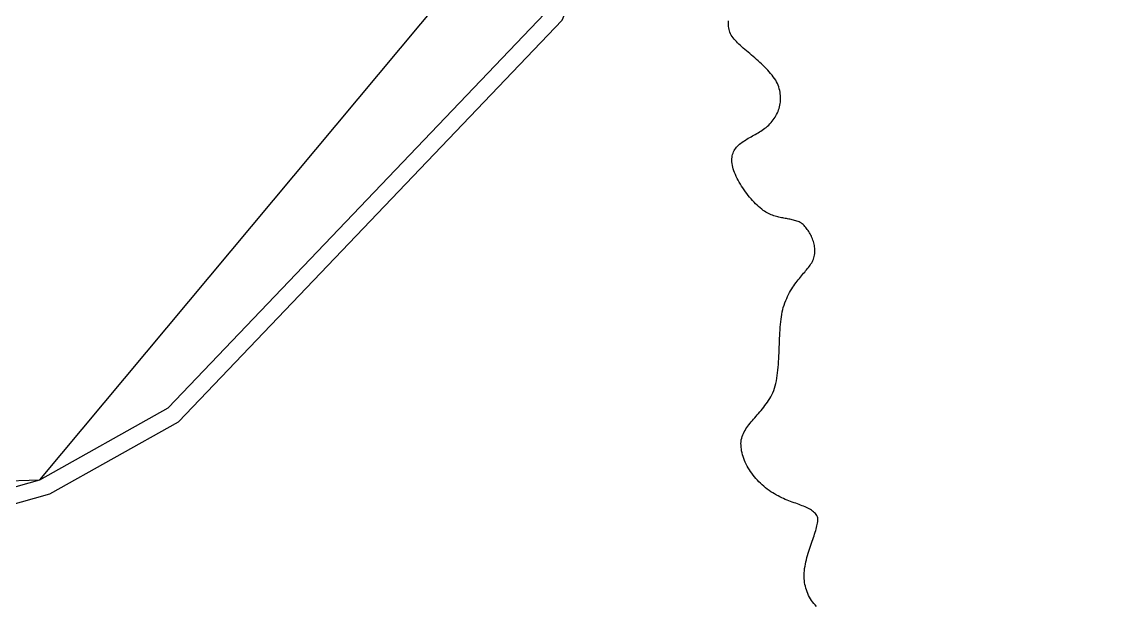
# Model space of a CAD drawing. Header units: metres. Extents: x 507606 to 508087, y 6966978 to 6967359.
# Drawn here: x 507927.939 to 507931.218, y 6967156.454 to 6967158.189 of the extents above; entities that cross this region are included whole.
import ezdxf

# ---------------------------------------------------------------- set-up
doc = ezdxf.new("R2010")
doc.units = ezdxf.units.M
for name, color, linetype in [('mga2020bdy', 252, 'Continuous'), ('mga2020VEG_EDGE_GARDEN', 252, 'Continuous'), ('mga2020VEG_TREE', 252, 'Continuous'), ('VEG_EDGE_GARDEN', 252, 'Continuous')]:
    doc.layers.add(name, color=color, linetype=linetype)

# ---------------------------------------------------------------- blocks, each defined once
blk = doc.blocks.new('BAC V TREE')
for p, q in [((-15.2469, 3.1991), (-15.2461, 3.2259)), ((-15.2462, 3.1722), (-15.2469, 3.1991)), ((-15.2439, 3.1452), (-15.2462, 3.1722)), ((-15.2461, 3.2259), (-15.2438, 3.2527)), ((-15.24, 3.118), (-15.2439, 3.1452)), ((-15.2343, 3.0906), (-15.24, 3.118)), ((-15.2267, 3.0629), (-15.2343, 3.0906)), ((-15.2173, 3.0351), (-15.2267, 3.0629)), ((-15.2059, 3.0069), (-15.2173, 3.0351)), ((-15.1924, 2.9784), (-15.2059, 3.0069)), ((-15.1762, 2.955), (-15.1924, 2.9784)), ((-15.1581, 2.9313), (-15.1762, 2.955)), ((-15.1384, 2.9074), (-15.1581, 2.9313)), ((-15.117, 2.8832), (-15.1384, 2.9074)), ((-15.0941, 2.8588), (-15.117, 2.8832)), ((-15.0698, 2.8342), (-15.0941, 2.8588)), ((-15.0443, 2.8093), (-15.0698, 2.8342)), ((-15.0175, 2.7842), (-15.0443, 2.8093)), ((-14.9898, 2.7588), (-15.0175, 2.7842)), ((-14.9611, 2.7332), (-14.9898, 2.7588)), ((-14.9315, 2.7072), (-14.9611, 2.7332)), ((-14.9013, 2.681), (-14.9315, 2.7072)), ((-14.8704, 2.6545), (-14.9013, 2.681)), ((-14.8391, 2.6278), (-14.8704, 2.6545)), ((-14.8074, 2.6007), (-14.8391, 2.6278)), ((-14.7754, 2.5733), (-14.8074, 2.6007)), ((-14.7433, 2.5456), (-14.7754, 2.5733)), ((-14.7111, 2.5176), (-14.7433, 2.5456)), ((-14.679, 2.4892), (-14.7111, 2.5176)), ((-14.6471, 2.4606), (-14.679, 2.4892)), ((-14.6155, 2.4316), (-14.6471, 2.4606)), ((-14.5844, 2.4022), (-14.6155, 2.4316)), ((-14.5537, 2.3726), (-14.5844, 2.4022)), ((-14.5237, 2.3425), (-14.5537, 2.3726)), ((-14.4944, 2.3121), (-14.5237, 2.3425)), ((-14.466, 2.2814), (-14.4944, 2.3121)), ((-14.4386, 2.2503), (-14.466, 2.2814)), ((-14.4123, 2.2188), (-14.4386, 2.2503)), ((-14.3872, 2.1869), (-14.4123, 2.2188)), ((-14.3634, 2.1546), (-14.3872, 2.1869)), ((-14.341, 2.1219), (-14.3634, 2.1546)), ((-14.3239, 2.0889), (-14.341, 2.1219)), ((-14.3087, 2.0559), (-14.3239, 2.0889)), ((-14.2952, 2.023), (-14.3087, 2.0559)), ((-14.2834, 1.9901), (-14.2952, 2.023)), ((-14.2734, 1.9574), (-14.2834, 1.9901)), ((-14.265, 1.9248), (-14.2734, 1.9574)), ((-14.2583, 1.8923), (-14.265, 1.9248)), ((-14.2533, 1.8601), (-14.2583, 1.8923)), ((-14.2558, 1.6714), (-14.2516, 1.7022)), ((-14.2499, 1.828), (-14.2533, 1.8601)), ((-14.2516, 1.7022), (-14.2489, 1.7332)), ((-14.248, 1.7961), (-14.2499, 1.828)), ((-14.2489, 1.7332), (-14.2477, 1.7646)), ((-14.2477, 1.7646), (-14.248, 1.7961)), ((-14.3239, 1.4669), (-14.3102, 1.4949)), ((-14.3102, 1.4949), (-14.2978, 1.5233)), ((-14.2978, 1.5233), (-14.2867, 1.5521)), ((-14.2867, 1.5521), (-14.2769, 1.5814)), ((-14.2769, 1.5814), (-14.2685, 1.611)), ((-14.2685, 1.611), (-14.2615, 1.6411)), ((-14.2615, 1.6411), (-14.2558, 1.6714)), ((-14.4759, 1.2631), (-14.453, 1.2865)), ((-14.453, 1.2865), (-14.4312, 1.3105)), ((-14.4312, 1.3105), (-14.4105, 1.3351)), ((-14.4105, 1.3351), (-14.3908, 1.3604)), ((-14.3908, 1.3604), (-14.3723, 1.3862)), ((-14.3723, 1.3862), (-14.355, 1.4126)), ((-14.355, 1.4126), (-14.3389, 1.4395)), ((-14.3389, 1.4395), (-14.3239, 1.4669)), ((-14.7859, 1.0541), (-14.759, 1.0691)), ((-14.759, 1.0691), (-14.732, 1.0842)), ((-14.732, 1.0842), (-14.7051, 1.0996)), ((-14.7051, 1.0996), (-14.6783, 1.1152)), ((-14.6783, 1.1152), (-14.6516, 1.1311)), ((-14.6516, 1.1311), (-14.6253, 1.1475)), ((-14.6253, 1.1475), (-14.5993, 1.1643)), ((-14.5993, 1.1643), (-14.5738, 1.1817)), ((-14.5738, 1.1817), (-14.5489, 1.1997)), ((-14.5489, 1.1997), (-14.5246, 1.2183)), ((-14.5246, 1.2183), (-14.4997, 1.2404)), ((-14.4997, 1.2404), (-14.4759, 1.2631)), ((-15.0887, 0.8394), (-15.0708, 0.859)), ((-15.0708, 0.859), (-15.0517, 0.8779)), ((-15.0517, 0.8779), (-15.0315, 0.896)), ((-15.0315, 0.896), (-15.0102, 0.9135)), ((-15.0102, 0.9135), (-14.9879, 0.9305)), ((-14.9879, 0.9305), (-14.9648, 0.9469)), ((-14.9648, 0.9469), (-14.9409, 0.963)), ((-14.9409, 0.963), (-14.9162, 0.9786)), ((-14.9162, 0.9786), (-14.891, 0.994)), ((-14.891, 0.994), (-14.8653, 1.0092)), ((-14.8653, 1.0092), (-14.8391, 1.0242)), ((-14.8391, 1.0242), (-14.8126, 1.0392)), ((-14.8126, 1.0392), (-14.7859, 1.0541)), ((-15.1797, 0.6177), (-15.1767, 0.6462)), ((-15.1767, 0.6462), (-15.1719, 0.6745)), ((-15.1719, 0.6745), (-15.1651, 0.7015)), ((-15.1651, 0.7015), (-15.1565, 0.7272)), ((-15.1565, 0.7272), (-15.1461, 0.7517)), ((-15.1461, 0.7517), (-15.1341, 0.7752)), ((-15.1341, 0.7752), (-15.1204, 0.7975)), ((-15.1204, 0.7975), (-15.1053, 0.8189)), ((-15.1053, 0.8189), (-15.0887, 0.8394)), ((-15.1804, 0.5879), (-15.1797, 0.6177)), ((-15.1789, 0.557), (-15.1804, 0.5879)), ((-15.1752, 0.525), (-15.1789, 0.557)), ((-15.1695, 0.4921), (-15.1752, 0.525)), ((-15.1618, 0.4584), (-15.1695, 0.4921)), ((-15.1522, 0.4239), (-15.1618, 0.4584)), ((-15.1408, 0.3888), (-15.1522, 0.4239)), ((-15.1277, 0.3531), (-15.1408, 0.3888)), ((-15.113, 0.3169), (-15.1277, 0.3531)), ((-15.0968, 0.2804), (-15.113, 0.3169)), ((-15.0791, 0.2437), (-15.0968, 0.2804)), ((-15.06, 0.2068), (-15.0791, 0.2437)), ((-15.0397, 0.1699), (-15.06, 0.2068)), ((-15.0181, 0.133), (-15.0397, 0.1699)), ((-14.9955, 0.0962), (-15.0181, 0.133)), ((-14.9718, 0.0598), (-14.9955, 0.0962)), ((-14.9472, 0.0236), (-14.9718, 0.0598)), ((-14.9217, -0.0121), (-14.9472, 0.0236)), ((-14.8954, -0.0472), (-14.9217, -0.0121)), ((-14.8685, -0.0817), (-14.8954, -0.0472)), ((-14.841, -0.1154), (-14.8685, -0.0817)), ((-14.8129, -0.1483), (-14.841, -0.1154)), ((-14.7845, -0.1802), (-14.8129, -0.1483)), ((-14.7557, -0.2111), (-14.7845, -0.1802)), ((-14.7266, -0.2408), (-14.7557, -0.2111)), ((-14.6974, -0.2693), (-14.7266, -0.2408)), ((-14.6681, -0.2964), (-14.6974, -0.2693)), ((-14.6388, -0.3221), (-14.6681, -0.2964)), ((-14.6096, -0.3463), (-14.6388, -0.3221)), ((-14.5805, -0.3687), (-14.6096, -0.3463)), ((-14.5544, -0.3862), (-14.5805, -0.3687)), ((-14.5284, -0.4022), (-14.5544, -0.3862)), ((-14.5027, -0.4168), (-14.5284, -0.4022)), ((-14.4771, -0.4301), (-14.5027, -0.4168)), ((-14.4518, -0.4421), (-14.4771, -0.4301)), ((-14.4266, -0.453), (-14.4518, -0.4421)), ((-14.4016, -0.4629), (-14.4266, -0.453)), ((-14.3768, -0.4718), (-14.4016, -0.4629)), ((-14.3521, -0.4799), (-14.3768, -0.4718)), ((-14.3277, -0.4871), (-14.3521, -0.4799)), ((-14.3034, -0.4937), (-14.3277, -0.4871)), ((-14.2793, -0.4996), (-14.3034, -0.4937)), ((-14.2553, -0.505), (-14.2793, -0.4996)), ((-14.2316, -0.51), (-14.2553, -0.505)), ((-14.2079, -0.5146), (-14.2316, -0.51)), ((-14.1845, -0.5189), (-14.2079, -0.5146)), ((-14.1612, -0.5231), (-14.1845, -0.5189)), ((-14.138, -0.5271), (-14.1612, -0.5231)), ((-14.115, -0.5312), (-14.138, -0.5271)), ((-14.0922, -0.5353), (-14.115, -0.5312)), ((-14.0695, -0.5396), (-14.0922, -0.5353)), ((-14.0469, -0.5441), (-14.0695, -0.5396)), ((-14.0244, -0.549), (-14.0469, -0.5441)), ((-14.0021, -0.5543), (-14.0244, -0.549)), ((-13.98, -0.5601), (-14.0021, -0.5543)), ((-13.9579, -0.5665), (-13.98, -0.5601)), ((-13.936, -0.5735), (-13.9579, -0.5665)), ((-13.9142, -0.5814), (-13.936, -0.5735)), ((-13.8925, -0.5901), (-13.9142, -0.5814)), ((-13.871, -0.5997), (-13.8925, -0.5901)), ((-13.8495, -0.6104), (-13.871, -0.5997)), ((-13.8331, -0.6251), (-13.8495, -0.6104)), ((-13.8167, -0.6408), (-13.8331, -0.6251)), ((-13.8005, -0.6574), (-13.8167, -0.6408)), ((-13.7845, -0.6749), (-13.8005, -0.6574)), ((-13.7688, -0.6932), (-13.7845, -0.6749)), ((-13.7534, -0.7122), (-13.7688, -0.6932)), ((-13.7383, -0.7321), (-13.7534, -0.7122)), ((-13.7237, -0.7526), (-13.7383, -0.7321)), ((-13.7096, -0.7738), (-13.7237, -0.7526)), ((-13.696, -0.7956), (-13.7096, -0.7738)), ((-13.6831, -0.818), (-13.696, -0.7956)), ((-13.6707, -0.841), (-13.6831, -0.818)), ((-13.6591, -0.8644), (-13.6707, -0.841)), ((-13.6482, -0.8883), (-13.6591, -0.8644)), ((-13.6381, -0.9126), (-13.6482, -0.8883)), ((-13.6288, -0.9373), (-13.6381, -0.9126)), ((-13.6205, -0.9623), (-13.6288, -0.9373)), ((-13.6131, -0.9877), (-13.6205, -0.9623)), ((-13.6068, -1.0133), (-13.6131, -0.9877)), ((-13.6015, -1.0391), (-13.6068, -1.0133)), ((-13.5974, -1.065), (-13.6015, -1.0391)), ((-13.6112, -1.2741), (-13.6044, -1.2482)), ((-13.6044, -1.2482), (-13.5992, -1.2222)), ((-13.5992, -1.2222), (-13.5954, -1.196)), ((-13.5944, -1.0911), (-13.5974, -1.065)), ((-13.5954, -1.196), (-13.5931, -1.1698)), ((-13.5927, -1.1173), (-13.5944, -1.0911)), ((-13.5931, -1.1698), (-13.5922, -1.1436)), ((-13.5922, -1.1436), (-13.5927, -1.1173)), ((-13.7323, -1.4803), (-13.715, -1.4583)), ((-13.715, -1.4583), (-13.6985, -1.4363)), ((-13.6985, -1.4363), (-13.6828, -1.4143)), ((-13.6828, -1.4143), (-13.668, -1.3923)), ((-13.668, -1.3923), (-13.6541, -1.3701)), ((-13.6541, -1.3701), (-13.6413, -1.3478)), ((-13.6413, -1.3478), (-13.6296, -1.3252)), ((-13.6296, -1.3252), (-13.6196, -1.2997)), ((-13.6196, -1.2997), (-13.6112, -1.2741)), ((-13.9107, -1.695), (-13.8897, -1.6689)), ((-13.8897, -1.6689), (-13.8688, -1.6435)), ((-13.8688, -1.6435), (-13.8481, -1.6188)), ((-13.8481, -1.6188), (-13.8277, -1.5946)), ((-13.8277, -1.5946), (-13.8077, -1.571)), ((-13.8077, -1.571), (-13.788, -1.5478)), ((-13.788, -1.5478), (-13.7689, -1.5251)), ((-13.7689, -1.5251), (-13.7503, -1.5026)), ((-13.7503, -1.5026), (-13.7323, -1.4803)), ((-14.056, -1.9047), (-14.0359, -1.8714)), ((-14.0359, -1.8714), (-14.0155, -1.8393)), ((-14.0155, -1.8393), (-13.9948, -1.8084)), ((-13.9948, -1.8084), (-13.9739, -1.7786)), ((-13.9739, -1.7786), (-13.9529, -1.7498)), ((-13.9529, -1.7498), (-13.9318, -1.722)), ((-13.9318, -1.722), (-13.9107, -1.695)), ((-14.1654, -2.1348), (-14.1489, -2.0925)), ((-14.1489, -2.0925), (-14.1315, -2.0519)), ((-14.1315, -2.0519), (-14.1135, -2.0129)), ((-14.1135, -2.0129), (-14.0949, -1.9754)), ((-14.0949, -1.9754), (-14.0757, -1.9394)), ((-14.0757, -1.9394), (-14.056, -1.9047)), ((-14.2259, -2.3566), (-14.2172, -2.3111)), ((-14.2172, -2.3111), (-14.2072, -2.2671)), ((-14.2072, -2.2671), (-14.1961, -2.2248)), ((-14.1961, -2.2248), (-14.1812, -2.1789)), ((-14.1812, -2.1789), (-14.1654, -2.1348)), ((-14.2511, -2.5519), (-14.2461, -2.5013)), ((-14.2461, -2.5013), (-14.2403, -2.4519)), ((-14.2403, -2.4519), (-14.2336, -2.4036)), ((-14.2336, -2.4036), (-14.2259, -2.3566)), ((-14.2651, -2.7631), (-14.2623, -2.7092)), ((-14.2623, -2.7092), (-14.2591, -2.656)), ((-14.2591, -2.656), (-14.2554, -2.6035)), ((-14.2554, -2.6035), (-14.2511, -2.5519)), ((-14.2739, -2.9832), (-14.2718, -2.9277)), ((-14.2718, -2.9277), (-14.2698, -2.8725)), ((-14.2698, -2.8725), (-14.2675, -2.8175)), ((-14.2675, -2.8175), (-14.2651, -2.7631)), ((-14.2835, -3.2052), (-14.2807, -3.1499)), ((-14.2807, -3.1499), (-14.2782, -3.0944)), ((-14.2782, -3.0944), (-14.276, -3.0388)), ((-14.276, -3.0388), (-14.2739, -2.9832)), ((-14.2999, -3.4223), (-14.2949, -3.3689)), ((-14.2949, -3.3689), (-14.2905, -3.3149)), ((-14.2905, -3.3149), (-14.2867, -3.2603)), ((-14.2867, -3.2603), (-14.2835, -3.2052)), ((-14.3291, -3.6275), (-14.3203, -3.5777)), ((-14.3203, -3.5777), (-14.3126, -3.5269)), ((-14.3126, -3.5269), (-14.3058, -3.475)), ((-14.3058, -3.475), (-14.2999, -3.4223)), ((-14.3771, -3.8138), (-14.363, -3.7694)), ((-14.363, -3.7694), (-14.3504, -3.7235)), ((-14.3504, -3.7235), (-14.3391, -3.6761)), ((-14.3391, -3.6761), (-14.3291, -3.6275)), ((-14.5006, -4.0369), (-14.478, -4.0029)), ((-14.478, -4.0029), (-14.4561, -3.9677)), ((-14.4561, -3.9677), (-14.435, -3.9313)), ((-14.435, -3.9313), (-14.4147, -3.8936)), ((-14.4147, -3.8936), (-14.3954, -3.8545)), ((-14.3954, -3.8545), (-14.3771, -3.8138)), ((-14.6446, -4.2215), (-14.6201, -4.1926)), ((-14.6201, -4.1926), (-14.5956, -4.1631)), ((-14.5956, -4.1631), (-14.5713, -4.1329)), ((-14.5713, -4.1329), (-14.5474, -4.1018)), ((-14.5474, -4.1018), (-14.5237, -4.0698)), ((-14.5237, -4.0698), (-14.5006, -4.0369)), ((-14.8327, -4.439), (-14.8109, -4.4123)), ((-14.8109, -4.4123), (-14.7884, -4.3857)), ((-14.7884, -4.3857), (-14.7653, -4.359)), ((-14.7653, -4.359), (-14.7418, -4.3321)), ((-14.7418, -4.3321), (-14.7178, -4.305)), ((-14.7178, -4.305), (-14.6936, -4.2776)), ((-14.6936, -4.2776), (-14.6692, -4.2498)), ((-14.6692, -4.2498), (-14.6446, -4.2215)), ((-14.9713, -4.6631), (-14.9584, -4.6332)), ((-14.9584, -4.6332), (-14.944, -4.6041)), ((-14.944, -4.6041), (-14.9283, -4.5756)), ((-14.9283, -4.5756), (-14.9113, -4.5475)), ((-14.9113, -4.5475), (-14.8931, -4.52)), ((-14.8931, -4.52), (-14.8739, -4.4927)), ((-14.8739, -4.4927), (-14.8537, -4.4658)), ((-14.8537, -4.4658), (-14.8327, -4.439)), ((-15.0057, -4.8259), (-15.0041, -4.7915)), ((-15.0054, -4.8608), (-15.0057, -4.8259)), ((-15.0041, -4.7915), (-15.0005, -4.7575)), ((-15.0005, -4.7575), (-14.9925, -4.7251)), ((-14.9925, -4.7251), (-14.9827, -4.6937)), ((-14.9827, -4.6937), (-14.9713, -4.6631)), ((-15.0031, -4.896), (-15.0054, -4.8608)), ((-14.9991, -4.9316), (-15.0031, -4.896)), ((-14.9932, -4.9674), (-14.9991, -4.9316)), ((-14.9856, -5.0034), (-14.9932, -4.9674)), ((-14.9763, -5.0396), (-14.9856, -5.0034)), ((-14.9653, -5.0758), (-14.9763, -5.0396)), ((-14.9528, -5.1121), (-14.9653, -5.0758)), ((-14.9386, -5.1483), (-14.9528, -5.1121)), ((-14.923, -5.1844), (-14.9386, -5.1483)), ((-14.9058, -5.2203), (-14.923, -5.1844)), ((-14.8873, -5.256), (-14.9058, -5.2203)), ((-14.8673, -5.2914), (-14.8873, -5.256)), ((-14.846, -5.3265), (-14.8673, -5.2914)), ((-14.8235, -5.3611), (-14.846, -5.3265)), ((-14.7996, -5.3953), (-14.8235, -5.3611)), ((-14.7746, -5.429), (-14.7996, -5.3953)), ((-14.7484, -5.4621), (-14.7746, -5.429)), ((-14.7211, -5.4945), (-14.7484, -5.4621)), ((-14.6928, -5.5262), (-14.7211, -5.4945)), ((-14.6634, -5.5571), (-14.6928, -5.5262)), ((-14.6331, -5.5873), (-14.6634, -5.5571)), ((-14.6018, -5.6165), (-14.6331, -5.5873)), ((-14.5696, -5.6447), (-14.6018, -5.6165)), ((-14.5366, -5.672), (-14.5696, -5.6447)), ((-14.5029, -5.6982), (-14.5366, -5.672)), ((-14.4683, -5.7232), (-14.5029, -5.6982)), ((-14.4331, -5.7471), (-14.4683, -5.7232)), ((-14.3972, -5.7697), (-14.4331, -5.7471)), ((-14.3636, -5.7907), (-14.3972, -5.7697)), ((-14.3297, -5.8105), (-14.3636, -5.7907)), ((-14.2956, -5.8292), (-14.3297, -5.8105)), ((-14.2614, -5.8467), (-14.2956, -5.8292)), ((-14.2271, -5.8632), (-14.2614, -5.8467)), ((-14.1929, -5.8788), (-14.2271, -5.8632)), ((-14.1587, -5.8936), (-14.1929, -5.8788)), ((-14.1246, -5.9076), (-14.1587, -5.8936)), ((-14.0908, -5.921), (-14.1246, -5.9076)), ((-14.0572, -5.9338), (-14.0908, -5.921)), ((-14.024, -5.9461), (-14.0572, -5.9338)), ((-13.9913, -5.958), (-14.024, -5.9461)), ((-13.959, -5.9696), (-13.9913, -5.958)), ((-13.9273, -5.981), (-13.959, -5.9696)), ((-13.8962, -5.9923), (-13.9273, -5.981)), ((-13.8659, -6.0035), (-13.8962, -5.9923)), ((-13.8363, -6.0148), (-13.8659, -6.0035)), ((-13.8075, -6.0262), (-13.8363, -6.0148)), ((-13.7797, -6.0378), (-13.8075, -6.0262)), ((-13.7529, -6.0497), (-13.7797, -6.0378)), ((-13.7271, -6.0621), (-13.7529, -6.0497)), ((-13.7025, -6.0749), (-13.7271, -6.0621)), ((-13.679, -6.0882), (-13.7025, -6.0749)), ((-13.6569, -6.1023), (-13.679, -6.0882)), ((-13.636, -6.117), (-13.6569, -6.1023)), ((-13.6166, -6.1326), (-13.636, -6.117)), ((-13.5986, -6.1492), (-13.6166, -6.1326)), ((-13.5822, -6.1667), (-13.5986, -6.1492)), ((-13.5674, -6.1854), (-13.5822, -6.1667)), ((-13.5543, -6.2052), (-13.5674, -6.1854)), ((-13.543, -6.2263), (-13.5543, -6.2052)), ((-13.5393, -6.2479), (-13.543, -6.2263)), ((-13.5421, -6.3461), (-13.539, -6.3199)), ((-13.5375, -6.2708), (-13.5393, -6.2479)), ((-13.539, -6.3199), (-13.5375, -6.2948)), ((-13.5375, -6.2948), (-13.5375, -6.2708)), ((-13.5972, -6.5568), (-13.5865, -6.524)), ((-13.5865, -6.524), (-13.5766, -6.492)), ((-13.5766, -6.492), (-13.5675, -6.4609)), ((-13.5675, -6.4609), (-13.5595, -6.4307)), ((-13.5595, -6.4307), (-13.5525, -6.4015)), ((-13.5525, -6.4015), (-13.5466, -6.3733)), ((-13.5466, -6.3733), (-13.5421, -6.3461)), ((-13.671, -6.77), (-13.6581, -6.7327)), ((-13.6581, -6.7327), (-13.6453, -6.6961)), ((-13.6453, -6.6961), (-13.6327, -6.6602)), ((-13.6327, -6.6602), (-13.6204, -6.625)), ((-13.6204, -6.625), (-13.6085, -6.5905)), ((-13.6085, -6.5905), (-13.5972, -6.5568)), ((-13.7332, -6.9654), (-13.7214, -6.9252)), ((-13.7214, -6.9252), (-13.7092, -6.8856)), ((-13.7092, -6.8856), (-13.6967, -6.8465)), ((-13.6967, -6.8465), (-13.6839, -6.808)), ((-13.6839, -6.808), (-13.671, -6.77)), ((-13.7815, -7.1724), (-13.7736, -7.1303)), ((-13.7736, -7.1303), (-13.7647, -7.0884)), ((-13.7647, -7.0884), (-13.755, -7.047)), ((-13.755, -7.047), (-13.7444, -7.006)), ((-13.7444, -7.006), (-13.7332, -6.9654)), ((-13.7992, -7.3372), (-13.7981, -7.3006)), ((-13.7989, -7.3739), (-13.7992, -7.3372)), ((-13.7971, -7.4106), (-13.7989, -7.3739)), ((-13.7981, -7.3006), (-13.7938, -7.2576)), ((-13.7938, -7.2576), (-13.7883, -7.2149)), ((-13.7883, -7.2149), (-13.7815, -7.1724)), ((-13.7938, -7.4472), (-13.7971, -7.4106)), ((-13.789, -7.4836), (-13.7938, -7.4472)), ((-13.7827, -7.5199), (-13.789, -7.4836)), ((-13.775, -7.5558), (-13.7827, -7.5199)), ((-13.7657, -7.5914), (-13.775, -7.5558)), ((-13.7549, -7.6266), (-13.7657, -7.5914)), ((-13.7426, -7.6613), (-13.7549, -7.6266)), ((-13.7287, -7.6954), (-13.7426, -7.6613)), ((-13.7133, -7.7289), (-13.7287, -7.6954)), ((-13.6964, -7.7617), (-13.7133, -7.7289)), ((-13.6778, -7.7937), (-13.6964, -7.7617)), ((-13.6578, -7.8249), (-13.6778, -7.7937)), ((-13.6361, -7.8552), (-13.6578, -7.8249)), ((-13.6129, -7.8844), (-13.6361, -7.8552)), ((-13.588, -7.9127), (-13.6129, -7.8844)), ((-13.5616, -7.9398), (-13.588, -7.9127))]:
    blk.add_line(p, q)
blk = doc.blocks.new('XE_SURVEY')
at = {"layer": 'mga2020bdy'}
blk.add_polyline3d([(507890.6991, 6967200.5784, 5.3095), (507916.0451, 6967160.3304, 5.2208), (507918.9586, 6967158.3503, 5.1842), (507921.6109, 6967157.3619, 5.2196), (507925.1715, 6967156.7219, 5.1425), (507927.9919, 6967156.8294, 5.0971), (507929.8659, 6967159.0704, 5.1017), (507930.6037, 6967161.6034, 5.1104), (507934.4704, 6967159.1919, 4.8395), (507942.553, 6967156.1035, 4.7977), (507943.9279, 6967155.6575, 4.7285), (507945.2571, 6967152.3745, 4.7915), (507945.0707, 6967151.7613, 4.7587), (507943.5281, 6967146.2682, 4.7011), (507941.1505, 6967141.0839, 4.7356), (507939.9757, 6967135.209, 4.7062), (507936.9555, 6967129.1817, 4.8988), (507935.311, 6967122.2392, 4.6675)], dxfattribs=at)
at = {"layer": 'mga2020VEG_EDGE_GARDEN'}
blk.add_polyline3d([(507916.0451, 6967160.3304, 5.2208), (507918.0526, 6967158.8485, 5.1949), (507918.9586, 6967158.3503, 5.1842), (507920.3022, 6967157.7689, 5.2025), (507921.6109, 6967157.3619, 5.2196), (507925.1715, 6967156.7219, 5.1425), (507925.18, 6967156.7186, 5.1423), (507926.8158, 6967156.4976, 5.1163), (507927.9919, 6967156.8294, 5.0971), (507928.3736, 6967157.0432, 5.0978), (507929.5142, 6967158.2363, 5.1003), (507929.8659, 6967159.0704, 5.1017), (507930.6037, 6967161.6034, 5.1104)], dxfattribs=at)
at = {"layer": 'VEG_EDGE_GARDEN'}
blk.add_polyline3d([(507916.0706, 6967160.2902, 5.2208), (507918.0789, 6967158.8076, 5.1949), (507918.9852, 6967158.3092, 5.1842), (507920.3294, 6967157.7274, 5.2025), (507921.6386, 6967157.3203, 5.2196), (507925.2007, 6967156.6799, 5.1425), (507925.2092, 6967156.6766, 5.1423), (507926.8456, 6967156.4555, 5.1163), (507928.0222, 6967156.7874, 5.0971), (507928.4042, 6967157.0012, 5.0978), (507929.5453, 6967158.1948, 5.1003), (507929.8971, 6967159.0293, 5.1017), (507930.6353, 6967161.5633, 5.1104)], dxfattribs=at)
at = {"layer": 'mga2020VEG_TREE', "xscale": 0.1554417355589352, "yscale": 0.1554417355589352, "zscale": 0.1554417355589352, "rotation": 0.001583333339407246}
blk.add_blockref('BAC V TREE', (507932.409, 6967157.6871, 5.0005), dxfattribs=at)

msp = doc.modelspace()

# ---------------------------------------------------------------- block references
msp.add_blockref('XE_SURVEY', (0, 0))

doc.saveas('drawing.dxf')
